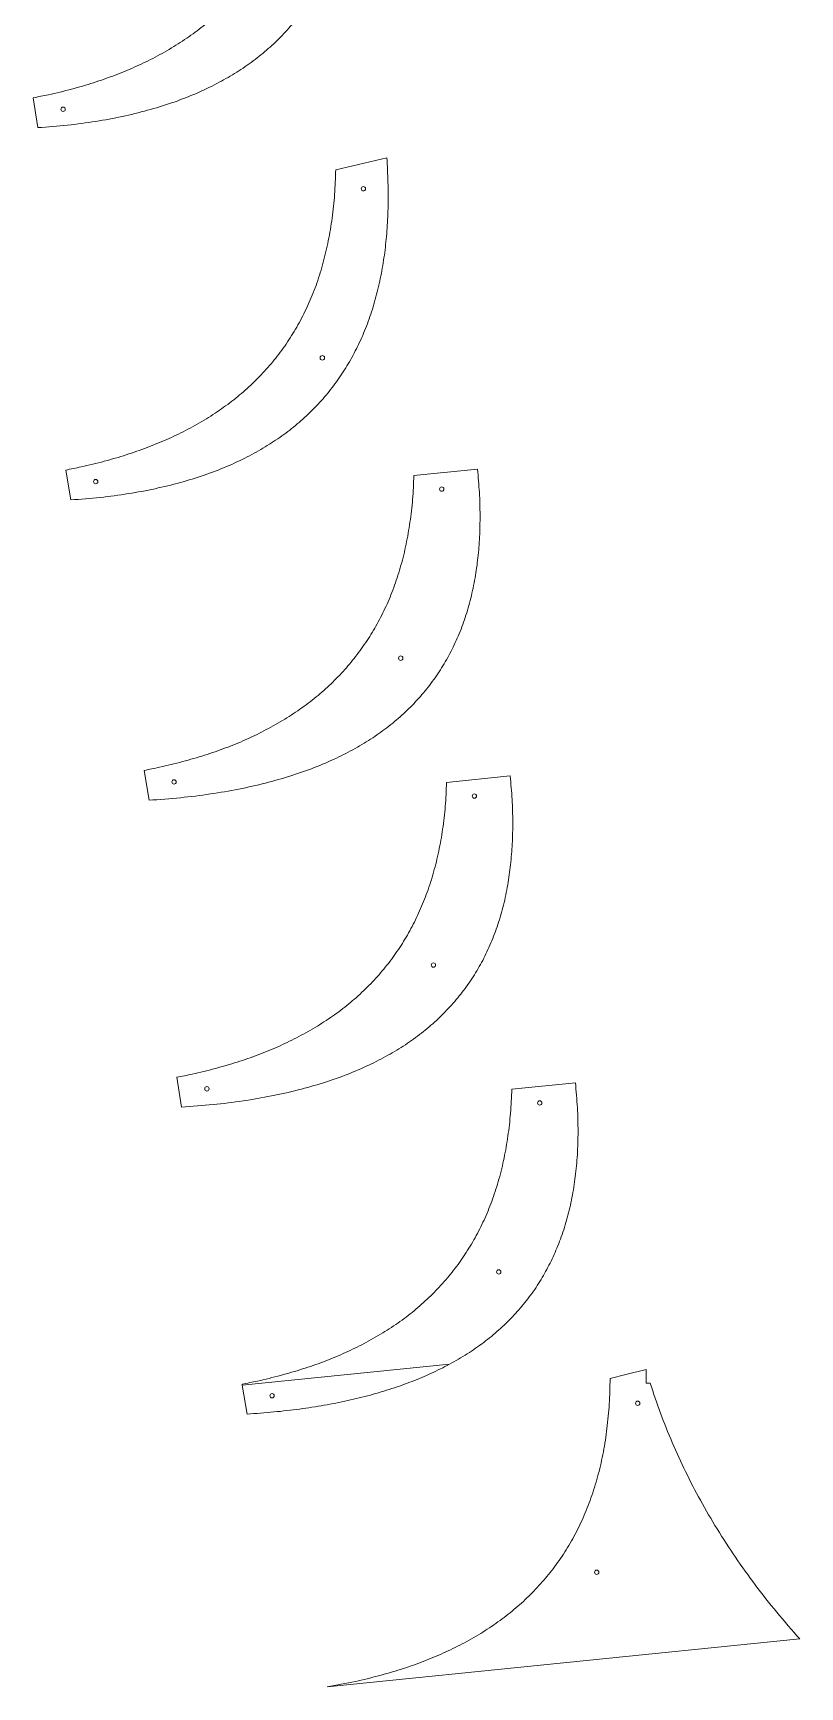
# Model space of a CAD drawing. Header units: millimetres. Extents: x -1917 to 2530, y -2036 to 2579.
# Drawn here: x -1917 to -1390, y -250 to 886 of the extents above; entities that cross this region are included whole.
import ezdxf

# ---------------------------------------------------------------- set-up
doc = ezdxf.new("R2010")
doc.units = ezdxf.units.MM

msp = doc.modelspace()

# ---------------------------------------------------------------- linework, layer by layer
at = {"color": 7, "linetype": 'Continuous', "lineweight": 15}
for p, q in [((-1916.6, 841.8), (-1913.3, 821.3)), ((-1673.7, 800.6), (-1708.8, 792.4)), ((-1894.2, 586.1), (-1890.8, 565.6)), ((-1611.4, 586.8), (-1655.1, 582.3)), ((-1840.4, 379.8), (-1837, 359.3)), ((-1589, 376), (-1632.7, 371.5)), ((-1818, 169), (-1814.6, 148.5)), ((-1544.2, 165.2), (-1587.8, 160.8)), ((-1630.7, -28.1), (-1773, -42.5)), ((-1495.7, -41.1), (-1495.7, -31.6)), ((-1773.1, -41.8), (-1773, -42.5)), ((-1769.7, -62.3), (-1773, -42.5)), ((-1492.8, -41.1), (-1495.7, -41.1)), ((-1714.8, -249.7), (-1390.1, -216.8))]:
    msp.add_line(p, q, dxfattribs=at)
at = {"color": 7, "linetype": 'Continuous', "lineweight": 15, "flags": 128}
msp.add_lwpolyline([(-1495.7, -31.6), (-1509.5, -35.1), (-1520.4, -37.9)], dxfattribs=at)
at = {"color": 7, "linetype": 'Continuous', "lineweight": 15}
for centre in [(-1896, 833.9), (-1689.8, 779.3), (-1718, 663.2), (-1873.6, 578.2), (-1636, 573), (-1664.2, 456.9), (-1819.8, 371.9), (-1613.6, 362.2), (-1641.7, 246.1), (-1797.3, 161.1), (-1568.7, 151.4), (-1596.9, 35.3), (-1752.5, -49.7), (-1501.4, -54.9), (-1529.6, -171)]:
    msp.add_circle(centre, 1.5, dxfattribs=at)
for points, knots in [([(-1731.3, 1048), (-1731.5, 1042.4), (-1731.8, 1031.3), (-1733.5, 1015), (-1736.1, 999.4), (-1739.6, 984.5), (-1744, 970.4), (-1749.2, 957), (-1755.3, 944.4), (-1762.3, 932.5), (-1770.1, 921.3), (-1778.8, 910.9), (-1788.2, 901.1), (-1798.5, 892), (-1809.6, 883.6), (-1821.6, 875.8), (-1834.2, 868.8), (-1847.3, 862.6), (-1860.9, 857), (-1875.2, 852), (-1890.4, 847.6), (-1904.2, 844.2), (-1913.1, 842.5), (-1916.6, 841.8)], [0, 0, 0, 0, 0.055561, 0.109072, 0.160725, 0.210732, 0.25933, 0.305935, 0.351688, 0.396864, 0.441748, 0.485768, 0.530063, 0.574903, 0.620548, 0.667244, 0.715224, 0.761828, 0.809925, 0.859662, 0.911174, 0.964583, 1, 1, 1, 1]), ([(-1913.3, 821.3), (-1906.5, 821.8), (-1893.2, 822.8), (-1873.9, 825.4), (-1855.6, 828.7), (-1838.2, 833), (-1821.8, 838), (-1806.4, 843.8), (-1792.4, 850.4), (-1779.7, 857.4), (-1768.2, 865), (-1757.6, 873.2), (-1747.7, 882.2), (-1738.8, 891.9), (-1730.6, 902.2), (-1723.3, 913.3), (-1716.9, 925), (-1711.2, 937.4), (-1706.5, 950.6), (-1702.5, 964.4), (-1699.5, 978.6), (-1697.3, 993.2), (-1695.8, 1008.1), (-1695.2, 1023.6), (-1695.2, 1039.8), (-1695.8, 1050.7), (-1696.1, 1056.3)], [0, 0, 0, 0, 0.055455, 0.108469, 0.159169, 0.207698, 0.25422, 0.29892, 0.342009, 0.380291, 0.417612, 0.454185, 0.490237, 0.526003, 0.561727, 0.597649, 0.63401, 0.671039, 0.708956, 0.747962, 0.788244, 0.827548, 0.868266, 0.910513, 0.954394, 1, 1, 1, 1]), ([(-1890.8, 565.6), (-1884.1, 566.1), (-1870.8, 567.1), (-1851.5, 569.7), (-1833.1, 573.1), (-1815.8, 577.3), (-1799.4, 582.3), (-1784, 588.2), (-1770, 594.7), (-1757.3, 601.8), (-1745.8, 609.3), (-1735.1, 617.6), (-1725.3, 626.6), (-1716.3, 636.2), (-1708.2, 646.6), (-1700.9, 657.6), (-1694.4, 669.4), (-1688.8, 681.8), (-1684, 694.9), (-1680.1, 708.7), (-1677, 722.9), (-1674.8, 737.5), (-1673.4, 752.4), (-1672.7, 768), (-1672.8, 784.1), (-1673.4, 795), (-1673.7, 800.6)], [0, 0, 0, 0, 0.055454, 0.108469, 0.159168, 0.207698, 0.25422, 0.29892, 0.342009, 0.380291, 0.417612, 0.454185, 0.490237, 0.526004, 0.561727, 0.597649, 0.63401, 0.671039, 0.708956, 0.747962, 0.788244, 0.827548, 0.868266, 0.910513, 0.954394, 1, 1, 1, 1]), ([(-1708.8, 792.4), (-1709, 786.7), (-1709.4, 775.6), (-1711.1, 759.3), (-1713.7, 743.8), (-1717.2, 728.9), (-1721.5, 714.7), (-1726.8, 701.4), (-1732.9, 688.8), (-1739.9, 676.9), (-1747.7, 665.7), (-1756.4, 655.2), (-1765.8, 645.5), (-1776.1, 636.4), (-1787.2, 628), (-1799.2, 620.2), (-1811.7, 613.2), (-1824.9, 606.9), (-1838.5, 601.4), (-1852.8, 596.4), (-1867.9, 592), (-1881.8, 588.6), (-1890.7, 586.8), (-1894.2, 586.1)], [0, 0, 0, 0, 0.055561, 0.109072, 0.160725, 0.210732, 0.25933, 0.305935, 0.351688, 0.396864, 0.441748, 0.485768, 0.530063, 0.574903, 0.620548, 0.667244, 0.715224, 0.761828, 0.809925, 0.859662, 0.911174, 0.964583, 1, 1, 1, 1]), ([(-1655.1, 582.3), (-1655.4, 576.9), (-1655.8, 566.1), (-1657.7, 550.4), (-1660.3, 535.3), (-1663.8, 520.8), (-1668.2, 507.1), (-1673.4, 494.1), (-1679.4, 481.9), (-1686.2, 470.3), (-1694, 459.3), (-1702.5, 448.9), (-1712, 439.2), (-1722.2, 430.1), (-1733.4, 421.6), (-1745.4, 413.9), (-1757.9, 406.9), (-1771, 400.6), (-1784.6, 395), (-1799, 390.1), (-1814.1, 385.7), (-1828, 382.3), (-1836.8, 380.5), (-1840.4, 379.8)], [0, 0, 0, 0, 0.054464, 0.106986, 0.157748, 0.206956, 0.254832, 0.300793, 0.345951, 0.390565, 0.434905, 0.479464, 0.524302, 0.569692, 0.615896, 0.663166, 0.711733, 0.758909, 0.807595, 0.857943, 0.910086, 0.964149, 1, 1, 1, 1]), ([(-1837, 359.3), (-1829.8, 359.8), (-1815.7, 360.9), (-1795.2, 363.4), (-1775.7, 366.8), (-1757.3, 370.9), (-1739.9, 375.8), (-1723.7, 381.5), (-1708.9, 387.8), (-1695.5, 394.7), (-1683.4, 402), (-1672.3, 410), (-1662, 418.7), (-1652.7, 428.1), (-1644.3, 438.1), (-1636.8, 448.8), (-1630.2, 460.1), (-1624.5, 472.1), (-1619.7, 484.8), (-1615.9, 498.2), (-1613, 511.9), (-1611, 526), (-1609.9, 540.4), (-1609.6, 555.3), (-1610, 570.9), (-1611, 581.4), (-1611.4, 586.8)], [0, 0, 0, 0, 0.058538, 0.114395, 0.167682, 0.218524, 0.267069, 0.313482, 0.357957, 0.397208, 0.435201, 0.472141, 0.508255, 0.543783, 0.578978, 0.614098, 0.649408, 0.685163, 0.721612, 0.758989, 0.797512, 0.835061, 0.873956, 0.914332, 0.956311, 1, 1, 1, 1]), ([(-1814.6, 148.5), (-1807.4, 149), (-1793.3, 150.1), (-1772.7, 152.6), (-1753.2, 156), (-1734.8, 160.1), (-1717.5, 165), (-1701.2, 170.7), (-1686.5, 177), (-1673.1, 183.9), (-1661, 191.2), (-1649.9, 199.2), (-1639.6, 207.9), (-1630.3, 217.3), (-1621.8, 227.3), (-1614.3, 238), (-1607.7, 249.3), (-1602.1, 261.3), (-1597.3, 274), (-1593.4, 287.4), (-1590.6, 301.1), (-1588.6, 315.2), (-1587.5, 329.6), (-1587.1, 344.5), (-1587.6, 360.1), (-1588.5, 370.6), (-1589, 376)], [0, 0, 0, 0, 0.058538, 0.114395, 0.167682, 0.218524, 0.267068, 0.313482, 0.357957, 0.397208, 0.435201, 0.472141, 0.508255, 0.543783, 0.578977, 0.614098, 0.649408, 0.685163, 0.721612, 0.758989, 0.797512, 0.835061, 0.873956, 0.914332, 0.956311, 1, 1, 1, 1]), ([(-1632.7, 371.5), (-1632.9, 366.1), (-1633.4, 355.3), (-1635.2, 339.6), (-1637.9, 324.5), (-1641.4, 310), (-1645.8, 296.3), (-1651, 283.3), (-1657, 271.1), (-1663.8, 259.5), (-1671.5, 248.5), (-1680.1, 238.1), (-1689.5, 228.4), (-1699.8, 219.3), (-1711, 210.8), (-1722.9, 203.1), (-1735.5, 196.1), (-1748.6, 189.8), (-1762.2, 184.2), (-1776.6, 179.3), (-1791.7, 174.9), (-1805.6, 171.5), (-1814.4, 169.7), (-1818, 169)], [0, 0, 0, 0, 0.054465, 0.106986, 0.157748, 0.206956, 0.254832, 0.300793, 0.345951, 0.390565, 0.434905, 0.479464, 0.524302, 0.569692, 0.615896, 0.663166, 0.711733, 0.758909, 0.807595, 0.857943, 0.910086, 0.964149, 1, 1, 1, 1]), ([(-1587.8, 160.8), (-1588.1, 155.3), (-1588.6, 144.5), (-1590.4, 128.8), (-1593, 113.7), (-1596.5, 99.2), (-1600.9, 85.5), (-1606.1, 72.5), (-1612.1, 60.3), (-1619, 48.7), (-1626.7, 37.7), (-1635.3, 27.3), (-1644.7, 17.6), (-1655, 8.5), (-1666.1, 0), (-1678.1, -7.7), (-1690.6, -14.7), (-1703.8, -21), (-1717.4, -26.6), (-1731.7, -31.5), (-1746.8, -35.9), (-1760.7, -39.3), (-1769.6, -41.1), (-1773.1, -41.8)], [0, 0, 0, 0, 0.054465, 0.106986, 0.157748, 0.206956, 0.254832, 0.300793, 0.345951, 0.390565, 0.434905, 0.479464, 0.524303, 0.569692, 0.615896, 0.663166, 0.711733, 0.758909, 0.807596, 0.857943, 0.910086, 0.964149, 1, 1, 1, 1]), ([(-1630.7, -28.1), (-1626.6, -25.7), (-1618.5, -21.2), (-1607.2, -13.3), (-1596.8, -4.7), (-1587.3, 4.4), (-1578.8, 14.2), (-1571.1, 24.6), (-1564.5, 35.6), (-1558.7, 47.2), (-1553.7, 59.6), (-1549.6, 72.6), (-1546.4, 86.5), (-1544.1, 100.9), (-1542.7, 116.1), (-1542.3, 131.9), (-1542.7, 148.4), (-1543.7, 159.5), (-1544.2, 165.2)], [0, 0, 0, 0, 0.062508, 0.1232266, 0.1825168, 0.2407674, 0.2983856, 0.3547679, 0.4113523, 0.4685376, 0.5267121, 0.5874741, 0.6500138, 0.7146662, 0.7817341, 0.8514894, 0.9241735, 1, 1, 1, 1]), ([(-1630.7, -28.1), (-1634.8, -30.2), (-1643.2, -34.5), (-1656.4, -40), (-1670.4, -45), (-1685.2, -49.4), (-1700.7, -53.2), (-1716.9, -56.4), (-1733.8, -59), (-1751.5, -61), (-1763.6, -61.9), (-1769.7, -62.3)], [0, 0, 0, 0, 0.095803, 0.194982, 0.297894, 0.404864, 0.516175, 0.629975, 0.748422, 0.871707, 1, 1, 1, 1]), ([(-1520.4, -37.9), (-1520.5, -43.7), (-1520.8, -55.2), (-1522.4, -72), (-1524.8, -88.1), (-1528.3, -103.5), (-1532.7, -118.1), (-1538, -131.8), (-1544.2, -144.8), (-1551.3, -157.1), (-1559.3, -168.5), (-1568, -179), (-1577.4, -188.8), (-1587.7, -197.8), (-1598.8, -206.3), (-1610.8, -214.1), (-1623.4, -221.1), (-1636.5, -227.3), (-1650.1, -232.9), (-1664.4, -237.9), (-1679.6, -242.2), (-1696.4, -246.4), (-1708.3, -248.5), (-1714.8, -249.7)], [0, 0, 0, 0, 0.0551, 0.108095, 0.159179, 0.20857, 0.256508, 0.302429, 0.34747, 0.391914, 0.436056, 0.478262, 0.520731, 0.563723, 0.607487, 0.65226, 0.698262, 0.742946, 0.789061, 0.836749, 0.886139, 0.937346, 1, 1, 1, 1]), ([(-1390.1, -216.8), (-1395.4, -210.7), (-1406, -198.7), (-1420.8, -179.9), (-1434.4, -160.8), (-1447, -141.4), (-1458.5, -121.8), (-1468.7, -102), (-1477.9, -82), (-1486, -61.8), (-1490.6, -48), (-1492.8, -41.1)], [0, 0, 0, 0, 0.118556, 0.234893, 0.349237, 0.461831, 0.572926, 0.680833, 0.787804, 0.894103, 1, 1, 1, 1])]:
    msp.add_open_spline(points, degree=3, knots=knots, dxfattribs=at)

doc.saveas('drawing.dxf')
